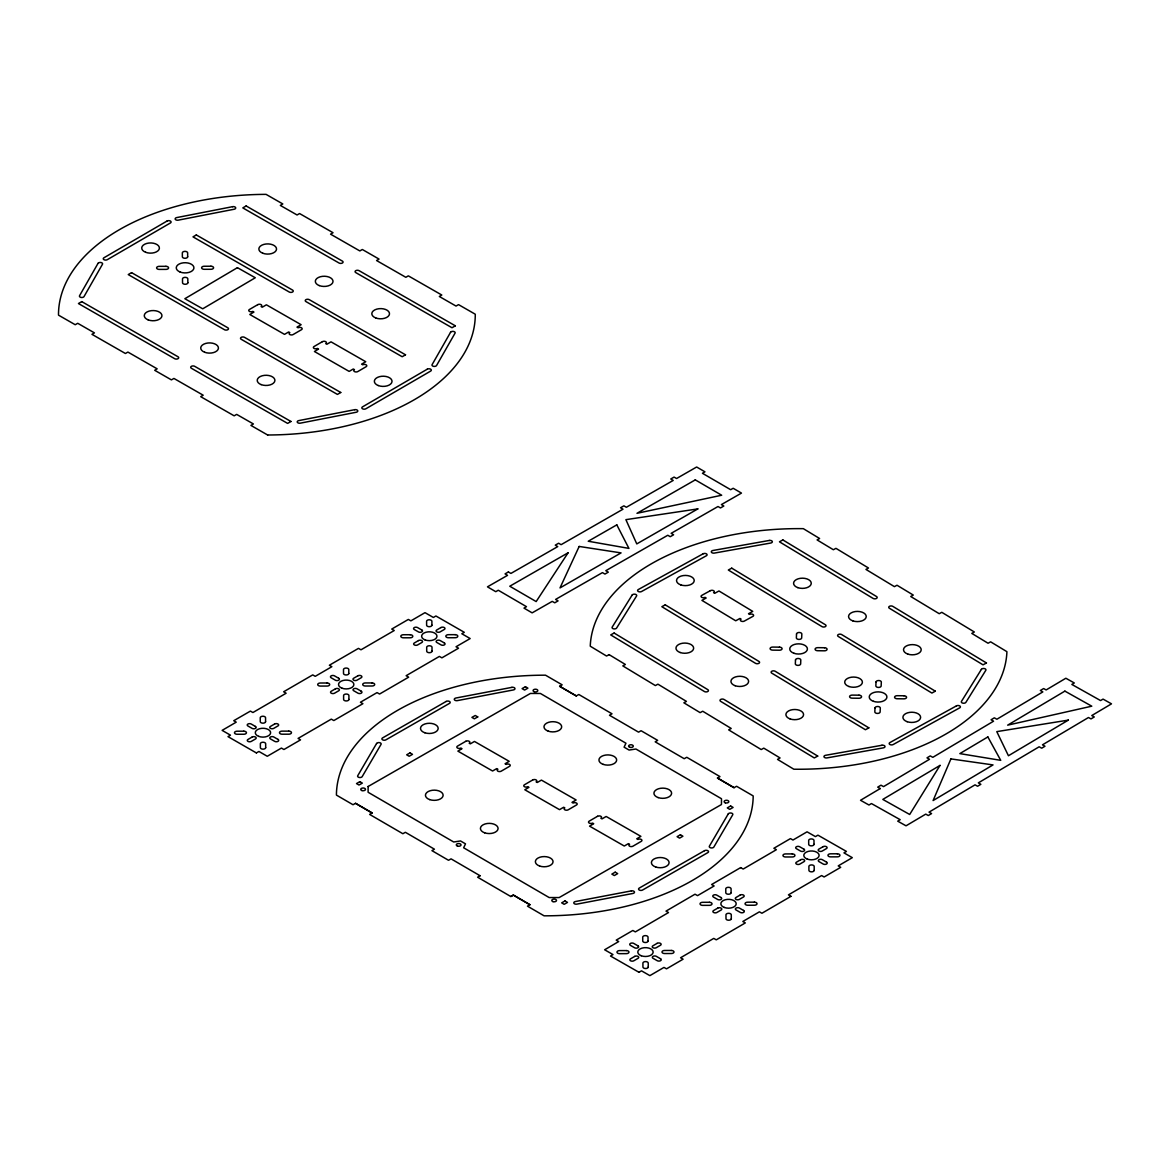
<?xml version="1.0" encoding="UTF-8"?>
<svg xmlns="http://www.w3.org/2000/svg" width="1170" height="1170" viewBox="0 0 1170 1170"><rect width="100%" height="100%" fill="white"/><g stroke="black" fill="none" stroke-linecap="round" stroke-linejoin="round"><path stroke-width="1.5" d="M740.654 867.599L711.623 884.52L714.124 885.968L697.539 895.635L695.024 894.202L665.993 911.123L668.509 912.556L635.339 931.905L632.838 930.472L616.21 940.124L618.711 941.557L604.627 949.777L612.992 954.574L610.506 956.022L638.981 972.299M639.01 972.285L641.496 970.837L649.876 975.634L663.99 967.414L666.505 968.848L683.104 959.181L680.589 957.747L713.759 938.398L716.274 939.846L745.319 922.925L742.818 921.492L759.418 911.825L761.919 913.258L790.964 896.337M256.42 752.91L258.921 751.462L267.272 756.273L281.414 748.069L283.93 749.517L300.558 739.864L298.058 738.431L331.3 719.126L333.816 720.559L362.919 703.682L360.418 702.249L377.062 692.596L379.563 694.044L408.666 677.167L406.122 675.704L439.393 656.414L441.894 657.847L458.538 648.209L456.022 646.761L470.164 638.557L461.814 633.76L464.3 632.312L435.898 615.99L433.368 617.467L425.002 612.656L410.875 620.86L408.359 619.427L391.731 629.065L394.246 630.513L360.989 649.803L358.473 648.37L329.355 665.247L331.87 666.681L315.242 676.333L312.726 674.9L283.637 691.777L286.138 693.225L252.91 712.53L250.409 711.097L233.737 720.72L236.238 722.153L222.124 730.372L230.475 735.169L227.974 736.617L256.391 752.939M480.109 875.76L451.05 858.853L448.534 860.286L431.92 850.634L434.436 849.186L405.361 832.294L402.86 833.727L369.632 814.408L372.133 812.974L355.534 803.307L353.033 804.741L336.419 795.088A208.377 120.305 0 0 1 545.527 675.192L562.17 684.845L559.626 686.293L576.269 695.945L578.799 694.483L612.012 713.802L609.482 715.25L638.557 732.157L641.072 730.723L657.672 740.376L655.171 741.824L684.231 758.716L686.746 757.282L719.974 776.602L717.459 778.035L734.058 787.702L736.573 786.269L753.188 795.922A208.377 120.305 0 0 1 544.079 915.817L527.465 906.15L529.952 904.732L513.337 895.065L510.807 896.527L477.609 877.193L480.095 875.76M510.822 896.512L513.337 895.065L529.952 904.732M665.247 604.832L661.84 606.703L755.498 663.302A2.355 1.36 0 0 0 758.833 663.346A2.355 1.36 0 0 0 758.906 661.416L665.262 604.846M782.862 539.926L779.454 541.812L873.098 598.411A2.355 1.36 0 0 0 876.432 598.455A2.355 1.36 0 0 0 876.52 596.524L782.876 539.94M267.652 435.006L250.921 425.412L253.407 423.964L236.662 414.385L234.175 415.833L200.699 396.659L203.2 395.211L173.921 378.436L171.42 379.884L154.689 370.29L157.175 368.842L127.896 352.068L125.424 353.501L91.947 334.327L94.448 332.88L77.717 323.286L75.231 324.733L58.5 315.139A208.377 120.305 0 0 1 266.073 194.366L282.818 203.96L280.317 205.408L297.078 214.987L299.564 213.54L333.04 232.713L330.554 234.161L359.833 250.936L362.32 249.488L379.051 259.082L376.565 260.53L405.844 277.305L408.33 275.857L441.807 295.03L439.32 296.478L456.037 306.072L458.523 304.624L475.269 314.218A208.377 120.305 0 0 1 267.681 434.991M740.668 867.613L743.184 869.047L776.368 849.712L773.853 848.279L790.452 838.597L792.953 840.045L807.066 831.826L815.431 836.608L817.932 835.161L846.436 851.424L843.95 852.871L852.316 857.668L838.217 865.888L840.718 867.321L824.119 876.988L821.618 875.555L788.419 894.874L790.92 896.322M559.655 686.278L576.284 695.931M717.459 778.035L734.058 787.702M355.534 803.307L372.133 812.974M368.14 786.489L368.097 792.265L453.682 841.99L460.527 840.952L465.499 843.848L463.656 847.782L549.169 897.551L559.172 897.565L721.466 804.521L721.495 798.744L635.91 749.019L629.08 750.058L624.093 747.162L625.95 743.228L540.423 693.474L530.419 693.444L368.14 786.489M795.498 659.968L795.337 663.814A2.647 1.536 0 0 0 797.94 665.379A2.647 1.536 0 0 0 800.646 663.887L800.792 660.041A2.647 1.536 0 0 0 798.203 658.476A2.647 1.536 0 0 0 795.498 659.968M796.521 633.994L796.375 637.84A2.647 1.536 0 0 0 798.964 639.405A2.647 1.536 0 0 0 801.669 637.913L801.83 634.052A2.647 1.536 0 0 0 799.227 632.487A2.647 1.536 0 0 0 796.521 633.994M874.984 707.996L874.838 711.857A2.647 1.536 0 0 0 877.427 713.422A2.647 1.536 0 0 0 880.132 711.916L880.293 708.069A2.647 1.536 0 0 0 877.69 706.504A2.647 1.536 0 0 0 874.984 707.996M876.008 682.022L875.862 685.869A2.647 1.536 0 0 0 878.451 687.433A2.647 1.536 0 0 0 881.156 685.942L881.317 682.095A2.647 1.536 0 0 0 878.728 680.53A2.647 1.536 0 0 0 876.008 682.022M950.918 758.906L933.104 800.558L993.023 764.917L950.918 758.906M579.165 546.448L560.02 587.896L621.065 552.898L579.165 546.448M98.002 263.396L79.56 295.717A2.355 1.36 0 0 0 81.052 297.429A2.355 1.36 0 0 0 84.035 296.566L102.477 264.245A2.355 1.36 0 0 0 100.986 262.533A2.355 1.36 0 0 0 98.002 263.396M450.552 332.309L432.11 364.63A2.355 1.36 0 0 0 433.617 366.356A2.355 1.36 0 0 0 436.585 365.479L455.042 333.157A2.355 1.36 0 0 0 453.536 331.446A2.355 1.36 0 0 0 450.552 332.309M376.579 743.506L357.727 775.754A2.355 1.36 0 0 0 359.205 777.465A2.355 1.36 0 0 0 362.188 776.617L381.04 744.383A2.355 1.36 0 0 0 379.563 742.658A2.355 1.36 0 0 0 376.579 743.506M728.252 813.91L709.4 846.159A2.355 1.36 0 0 0 710.877 847.884A2.355 1.36 0 0 0 713.861 847.021L732.712 814.788A2.355 1.36 0 0 0 731.235 813.062A2.355 1.36 0 0 0 728.252 813.91M940.036 765.385L909.69 814.481L882.809 799.417L940.036 765.385M632.136 595.077L612.202 627.091A2.355 1.36 0 0 0 613.621 628.831A2.355 1.36 0 0 0 616.634 628.012L636.568 595.998A2.355 1.36 0 0 0 635.149 594.243A2.355 1.36 0 0 0 632.136 595.077M981.381 669.386L961.447 701.415A2.355 1.36 0 0 0 962.866 703.155A2.355 1.36 0 0 0 965.894 702.336L985.813 670.308A2.355 1.36 0 0 0 984.394 668.567A2.355 1.36 0 0 0 981.381 669.386M568.079 552.796L536.167 601.57L509.769 586.228L568.079 552.796M880.235 788.565L860.52 800.28L868.974 805.019L871.445 803.556L900.183 819.687L897.712 821.15L906.033 825.815L925.762 814.115L928.293 815.534L931.583 813.574L929.024 812.141L975.049 784.836L977.579 786.255L980.869 784.309L978.325 782.876L1039.179 746.782L1041.695 748.2L1044.986 746.241L1042.47 744.837L1088.495 717.502L1090.996 718.906L1094.272 716.961L1091.771 715.557L1111.5 703.843L1103.047 699.104L1100.575 700.567L1071.837 684.435L1074.309 682.973L1065.855 678.234L1046.141 689.949L1043.64 688.545L1040.349 690.505L1042.85 691.909L996.869 719.243L994.339 717.824L991.063 719.784L993.579 721.188L932.812 757.341L930.267 755.908L926.991 757.868L929.521 759.286L883.54 786.62L880.981 785.187L877.705 787.147L880.235 788.565M987.86 736.939L959.839 753.612L1000.73 760.339L987.86 736.939M1064.89 691.119L1007.662 725.151L1091.771 706.183L1064.89 691.119M1068.371 720.106L1008.438 755.747L996.781 731.63L1068.371 720.106M237.422 267.667L184.845 298.716L202.717 308.807L255.294 277.758L237.422 267.667M167.047 221.042L103.94 257.766A2.355 1.36 0 0 0 103.954 259.681A2.355 1.36 0 0 0 107.289 259.681L170.396 222.973A2.355 1.36 0 0 0 170.381 221.042A2.355 1.36 0 0 0 167.047 221.042M81.754 301.611L78.434 303.542L174.666 358.678A2.355 1.36 0 0 0 178.001 358.678A2.355 1.36 0 0 0 177.986 356.748L81.768 301.626M131.552 272.639L128.232 274.57L224.464 329.706A2.355 1.36 0 0 0 227.799 329.691A2.355 1.36 0 0 0 227.799 327.775L131.581 272.654M246.139 205.949L242.804 207.894L339.051 263.016A2.355 1.36 0 0 0 342.371 263.016A2.355 1.36 0 0 0 342.371 261.086L246.153 205.964M257.751 304.653L249.444 309.48A2.355 1.36 0 0 0 249.459 311.41A2.355 1.36 0 0 0 252.793 311.395L253.948 312.068L249.795 314.481L284.515 334.371L288.668 331.958L289.824 332.616A2.355 1.36 0 0 0 289.838 334.547A2.355 1.36 0 0 0 293.158 334.532L301.465 329.706A2.355 1.36 0 0 0 301.45 327.775A2.355 1.36 0 0 0 298.116 327.79L296.975 327.132L301.129 324.704L266.394 304.814L262.241 307.227L261.1 306.569A2.355 1.36 0 0 0 261.086 304.653A2.355 1.36 0 0 0 257.751 304.653M322.379 341.684L314.072 346.51A2.355 1.36 0 0 0 314.086 348.441A2.355 1.36 0 0 0 317.421 348.426L318.576 349.084L314.423 351.497L349.143 371.402L353.296 368.989L354.452 369.647A2.355 1.36 0 0 0 354.466 371.563A2.355 1.36 0 0 0 357.786 371.563L366.093 366.722A2.355 1.36 0 0 0 366.078 364.806A2.355 1.36 0 0 0 362.744 364.806L361.603 364.148L365.757 361.735L331.022 341.845L326.869 344.258L325.728 343.6A2.355 1.36 0 0 0 325.713 341.669A2.355 1.36 0 0 0 322.379 341.684M290.95 421.478L287.63 423.408L191.397 368.272A2.355 1.36 0 0 1 191.383 366.342A2.355 1.36 0 0 1 194.717 366.342L290.95 421.478M340.762 392.491L337.443 394.422L241.21 339.285A2.355 1.36 0 0 1 241.195 337.37A2.355 1.36 0 0 1 244.53 337.355L340.762 392.491M405.522 354.802L402.188 356.733L305.955 301.597A2.355 1.36 0 0 1 305.94 299.666A2.355 1.36 0 0 1 309.275 299.666L405.522 354.802M455.335 325.816L452.015 327.746L355.782 272.61A2.355 1.36 0 0 1 355.768 270.68A2.355 1.36 0 0 1 359.102 270.68L455.335 325.816M427.284 369.179L362.524 406.867A2.355 1.36 0 0 0 362.524 408.783A2.355 1.36 0 0 0 365.859 408.783L430.633 371.095A2.355 1.36 0 0 0 430.618 369.179A2.355 1.36 0 0 0 427.284 369.179M465.821 741.283L457.514 746.109A2.355 1.36 0 0 0 457.528 748.039A2.355 1.36 0 0 0 460.863 748.039L462.018 748.698L457.865 751.111L492.585 771.001L496.738 768.588L497.893 769.246A2.355 1.36 0 0 0 497.908 771.176A2.355 1.36 0 0 0 501.228 771.162L509.535 766.335A2.355 1.36 0 0 0 509.52 764.405A2.355 1.36 0 0 0 506.186 764.419L505.045 763.761L509.199 761.334L474.464 741.444L470.311 743.857L469.17 743.199A2.355 1.36 0 0 0 469.155 741.283A2.355 1.36 0 0 0 465.821 741.283M532.759 779.937L524.467 784.763A2.355 1.36 0 0 0 524.467 786.693A2.355 1.36 0 0 0 527.802 786.679L528.957 787.337L524.803 789.765L559.523 809.655L563.677 807.241L564.832 807.9A2.355 1.36 0 0 0 564.847 809.816A2.355 1.36 0 0 0 568.181 809.816L576.488 804.989A2.355 1.36 0 0 0 576.474 803.059A2.355 1.36 0 0 0 573.139 803.059L571.984 802.401L576.137 799.987L541.417 780.097L537.264 782.511L536.109 781.852A2.355 1.36 0 0 0 536.094 779.922A2.355 1.36 0 0 0 532.759 779.937M597.519 816.309L589.212 821.135A2.355 1.36 0 0 0 589.227 823.066A2.355 1.36 0 0 0 592.561 823.066L593.716 823.724L589.563 826.137L624.283 846.027L628.436 843.614L629.592 844.272A2.355 1.36 0 0 0 629.606 846.202A2.355 1.36 0 0 0 632.941 846.188L641.233 841.362A2.355 1.36 0 0 0 641.233 839.431A2.355 1.36 0 0 0 637.899 839.446L636.743 838.788L640.897 836.36L606.162 816.47L602.023 818.883L600.868 818.225A2.355 1.36 0 0 0 600.853 816.309A2.355 1.36 0 0 0 597.519 816.309M634.681 956.417L630.528 958.844A2.355 1.36 0 0 0 630.542 960.76A2.355 1.36 0 0 0 633.877 960.76L638.03 958.332A2.355 1.36 0 0 0 638.016 956.417A2.355 1.36 0 0 0 634.681 956.417M657.087 943.371L652.933 945.784A2.355 1.36 0 0 0 652.948 947.715A2.355 1.36 0 0 0 656.282 947.7L660.436 945.287A2.355 1.36 0 0 0 660.421 943.356A2.355 1.36 0 0 0 657.087 943.371M800.646 859.745L796.507 862.158A2.355 1.36 0 0 0 796.521 864.089A2.355 1.36 0 0 0 799.856 864.074L803.995 861.661A2.355 1.36 0 0 0 803.98 859.745A2.355 1.36 0 0 0 800.646 859.745M823.051 846.7L818.898 849.113A2.355 1.36 0 0 0 818.912 851.043A2.355 1.36 0 0 0 822.247 851.029L826.4 848.616A2.355 1.36 0 0 0 826.386 846.685A2.355 1.36 0 0 0 823.051 846.7M717.736 908.125L713.583 910.538A2.355 1.36 0 0 0 713.598 912.468A2.355 1.36 0 0 0 716.932 912.454L721.086 910.041A2.355 1.36 0 0 0 721.071 908.11A2.355 1.36 0 0 0 717.736 908.125M740.142 895.065L735.988 897.492A2.355 1.36 0 0 0 736.003 899.408A2.355 1.36 0 0 0 739.338 899.408L743.491 896.981A2.355 1.36 0 0 0 743.462 895.065A2.355 1.36 0 0 0 740.142 895.065M252.15 737.041L247.996 739.455A2.355 1.36 0 0 0 247.996 741.385A2.355 1.36 0 0 0 251.331 741.37L255.499 738.957A2.355 1.36 0 0 0 255.484 737.041A2.355 1.36 0 0 0 252.15 737.041M274.599 724.025L270.445 726.424A2.355 1.36 0 0 0 270.46 728.354A2.355 1.36 0 0 0 273.78 728.354L277.948 725.941A2.355 1.36 0 0 0 277.933 724.011A2.355 1.36 0 0 0 274.599 724.025M335.395 688.852L331.227 691.265A2.355 1.36 0 0 0 331.242 693.181A2.355 1.36 0 0 0 334.576 693.181L338.73 690.768A2.355 1.36 0 0 0 338.73 688.852A2.355 1.36 0 0 0 335.395 688.852M357.844 675.821L353.676 678.234A2.355 1.36 0 0 0 353.691 680.165A2.355 1.36 0 0 0 357.025 680.165L361.179 677.752A2.355 1.36 0 0 0 361.179 675.821A2.355 1.36 0 0 0 357.844 675.821M418.494 640.575L414.326 642.988A2.355 1.36 0 0 0 414.341 644.919A2.355 1.36 0 0 0 417.675 644.919L421.829 642.505A2.355 1.36 0 0 0 421.829 640.575A2.355 1.36 0 0 0 418.494 640.575M440.944 627.559L436.776 629.972A2.355 1.36 0 0 0 436.79 631.888A2.355 1.36 0 0 0 440.125 631.888L444.278 629.475A2.355 1.36 0 0 0 444.278 627.544A2.355 1.36 0 0 0 440.944 627.559M196.326 234.951L192.992 236.867L289.224 292.003A2.355 1.36 0 0 0 292.558 292.003A2.355 1.36 0 0 0 292.544 290.072L196.326 234.951M508.394 571.969L505.045 573.885L507.546 575.347L487.466 586.843L495.758 591.684L498.274 590.236L526.485 606.674L523.984 608.107L532.145 612.861L552.24 601.365L554.741 602.813L558.075 600.897L555.574 599.435L602.448 572.613L604.948 574.075L608.298 572.159L605.797 570.697L667.792 535.26L670.264 536.694L673.613 534.778L671.141 533.344L718.029 506.508L720.486 507.941L723.835 506.025L721.378 504.592L741.473 493.096L733.166 488.27L730.665 489.703L702.439 473.28L704.954 471.832L696.647 467.005L676.567 478.515L674.11 477.082L670.761 478.998L673.218 480.431L626.359 507.268L623.888 505.835L620.539 507.751L623.01 509.184L561.103 544.679L558.616 543.231L555.267 545.147L557.754 546.595L510.91 573.432L508.394 571.969M616.809 524.862L588.247 541.242L628.919 548.394L616.809 524.862M695.287 479.875L636.977 513.308L721.671 495.232L695.287 479.875M697.832 508.906L636.772 543.904L625.891 519.655L697.832 508.906M446.15 701.459L382.59 737.904A2.355 1.36 0 0 0 382.575 739.82A2.355 1.36 0 0 0 385.91 739.835L449.485 703.389A2.355 1.36 0 0 0 449.485 701.459A2.355 1.36 0 0 0 446.15 701.459M359.833 781.662L356.499 783.578L358.985 785.026L362.334 783.11L359.833 781.662M410.012 752.895L406.663 754.811L409.164 756.259L412.513 754.343L410.012 752.895M525.432 686.702L522.083 688.618L524.584 690.066L527.919 688.15L525.432 686.702M477.74 716.917L474.391 718.833L471.905 717.385L475.269 715.484L477.74 716.917M565.008 900.944L561.673 902.86L564.174 904.322L567.509 902.392L565.008 900.944M615.201 872.176L611.851 874.107L614.338 875.555L617.687 873.624L615.201 872.176M680.428 834.766L677.079 836.682L679.58 838.13L682.914 836.214L680.428 834.766M730.621 805.984L727.272 807.9L729.758 809.347L733.107 807.432L730.621 805.984M704.501 850.692L639.259 888.088A2.355 1.36 0 0 0 639.259 890.019A2.355 1.36 0 0 0 642.593 890.019L707.835 852.623A2.355 1.36 0 0 0 707.835 850.692A2.355 1.36 0 0 0 704.501 850.692M703.111 553.805L638.323 589.534A2.355 1.36 0 0 0 638.25 591.464A2.355 1.36 0 0 0 641.584 591.508L706.358 555.765A2.355 1.36 0 0 0 706.431 553.849A2.355 1.36 0 0 0 703.111 553.805M614.118 633.028L610.711 634.915L704.369 691.499A2.355 1.36 0 0 0 707.704 691.543A2.355 1.36 0 0 0 707.777 689.627L614.133 633.043M710.322 590.674L701.795 595.369A2.355 1.36 0 0 0 701.722 597.3A2.355 1.36 0 0 0 705.057 597.343L706.168 598.016L701.912 600.371L735.711 620.787L739.966 618.447L741.093 619.12A2.355 1.36 0 0 0 741.005 621.036A2.355 1.36 0 0 0 744.339 621.08L752.866 616.385A2.355 1.36 0 0 0 752.939 614.455A2.355 1.36 0 0 0 749.604 614.411L748.493 613.738L752.749 611.384L718.95 590.967L714.694 593.322L713.583 592.649A2.355 1.36 0 0 0 713.656 590.718A2.355 1.36 0 0 0 710.322 590.674M609.102 654.63L606.543 656.034L590.25 646.191A208.377 120.305 0 0 1 803.337 528.664L819.614 538.507L817.069 539.911L833.376 549.739L835.936 548.335L868.506 568.02L865.946 569.424L894.436 586.653L896.995 585.234L913.287 595.077L910.728 596.495L939.232 613.709L941.777 612.305L974.347 631.99L971.787 633.394L988.065 643.251L990.624 641.833L1006.917 651.675A208.377 120.305 0 0 1 793.83 769.216L777.523 759.389L780.083 757.97L763.776 748.142L761.217 749.56L728.647 729.875L731.206 728.457L702.702 711.228L700.143 712.647L683.865 702.804L686.424 701.386L657.92 684.172L655.375 685.576L622.806 665.891L625.365 664.472L609.102 654.63M817.713 756.069L814.305 757.941L720.647 701.342A2.355 1.36 0 0 1 720.735 699.426A2.355 1.36 0 0 1 724.054 699.47L817.713 756.069M868.842 727.857L865.434 729.744L771.776 673.145A2.355 1.36 0 0 1 771.864 671.214A2.355 1.36 0 0 1 775.183 671.258L868.842 727.857M935.313 691.178L931.905 693.049L838.246 636.451A2.355 1.36 0 0 1 838.334 634.535A2.355 1.36 0 0 1 841.669 634.579L935.313 691.178M986.456 662.966L983.049 664.838L889.39 608.254A2.355 1.36 0 0 1 889.463 606.323A2.355 1.36 0 0 1 892.798 606.367L986.456 662.966M956.417 705.89L889.931 742.555A2.355 1.36 0 0 0 889.858 744.486A2.355 1.36 0 0 0 893.193 744.529L959.663 707.865A2.355 1.36 0 0 0 959.751 705.934A2.355 1.36 0 0 0 956.417 705.89M731.733 568.152L728.31 570.024L821.969 626.608A2.355 1.36 0 0 0 825.303 626.652A2.355 1.36 0 0 0 825.376 624.736L731.733 568.152M232.581 206.68L176.758 217.576A2.355 1.36 0 0 0 175.281 219.302A2.355 1.36 0 0 0 178.264 220.15L234.102 209.255A2.355 1.36 0 0 0 235.579 207.529A2.355 1.36 0 0 0 232.581 206.68M354.671 409.69L298.833 420.586A2.355 1.36 0 0 0 297.355 422.311A2.355 1.36 0 0 0 300.339 423.16L356.177 412.264A2.355 1.36 0 0 0 357.654 410.538A2.355 1.36 0 0 0 354.671 409.69M511.875 687.36L455.905 698.022A2.355 1.36 0 0 0 454.413 699.748A2.355 1.36 0 0 0 457.382 700.611L513.352 689.949A2.355 1.36 0 0 0 514.859 688.223A2.355 1.36 0 0 0 511.875 687.36M631.376 890.882L575.406 901.543A2.355 1.36 0 0 0 573.914 903.269A2.355 1.36 0 0 0 576.883 904.132L632.853 893.47A2.355 1.36 0 0 0 634.359 891.745A2.355 1.36 0 0 0 631.376 890.882M769.29 540.452L712.969 550.485A2.355 1.36 0 0 0 711.404 552.181A2.355 1.36 0 0 0 714.358 553.088L770.679 543.041A2.355 1.36 0 0 0 772.229 541.344A2.355 1.36 0 0 0 769.29 540.452M881.961 745.261L825.64 755.293A2.355 1.36 0 0 0 824.075 757.005A2.355 1.36 0 0 0 827.029 757.897L883.35 747.864A2.355 1.36 0 0 0 884.9 746.167A2.355 1.36 0 0 0 881.961 745.261M165.906 266.336L159.237 266.351A2.647 1.536 0 0 0 156.605 267.886A2.647 1.536 0 0 0 159.266 269.407L165.935 269.392A2.647 1.536 0 0 0 168.568 267.857A2.647 1.536 0 0 0 165.906 266.336M210.922 266.233L204.253 266.248A2.647 1.536 0 0 0 201.606 267.784A2.647 1.536 0 0 0 204.267 269.305L210.936 269.29A2.647 1.536 0 0 0 213.583 267.755A2.647 1.536 0 0 0 210.922 266.233M410.129 634.725L403.46 634.74A2.647 1.536 0 0 0 400.813 636.275A2.647 1.536 0 0 0 403.474 637.796L410.143 637.796A2.647 1.536 0 0 0 412.791 636.261A2.647 1.536 0 0 0 410.129 634.725M455.145 634.666L448.476 634.681A2.647 1.536 0 0 0 445.828 636.217A2.647 1.536 0 0 0 448.49 637.738L455.145 637.723A2.647 1.536 0 0 0 457.792 636.188A2.647 1.536 0 0 0 455.145 634.666M327.03 683.002L320.361 683.017A2.647 1.536 0 0 0 317.714 684.538A2.647 1.536 0 0 0 320.375 686.073L327.044 686.059A2.647 1.536 0 0 0 329.691 684.523A2.647 1.536 0 0 0 327.03 683.002M372.045 682.944L365.376 682.944A2.647 1.536 0 0 0 362.729 684.479A2.647 1.536 0 0 0 365.391 686.015L372.045 686A2.647 1.536 0 0 0 374.692 684.465A2.647 1.536 0 0 0 372.045 682.944M243.799 731.191L237.13 731.206A2.647 1.536 0 0 0 234.483 732.742A2.647 1.536 0 0 0 237.13 734.263L243.799 734.248A2.647 1.536 0 0 0 246.446 732.727A2.647 1.536 0 0 0 243.799 731.191M288.8 731.133L282.131 731.133A2.647 1.536 0 0 0 279.484 732.669A2.647 1.536 0 0 0 282.145 734.204L288.814 734.19A2.647 1.536 0 0 0 291.462 732.654A2.647 1.536 0 0 0 288.8 731.133M792.265 853.91L785.596 853.924A2.647 1.536 0 0 0 782.964 855.46A2.647 1.536 0 0 0 785.626 856.981L792.295 856.966A2.647 1.536 0 0 0 794.927 855.431A2.647 1.536 0 0 0 792.265 853.91M837.281 853.793L830.612 853.807A2.647 1.536 0 0 0 827.965 855.343A2.647 1.536 0 0 0 830.641 856.864L837.296 856.849A2.647 1.536 0 0 0 839.943 855.314A2.647 1.536 0 0 0 837.281 853.793M709.356 902.289L702.687 902.304A2.647 1.536 0 0 0 700.04 903.84A2.647 1.536 0 0 0 702.702 905.361L709.371 905.346A2.647 1.536 0 0 0 712.018 903.81A2.647 1.536 0 0 0 709.356 902.289M754.357 902.158L747.688 902.187A2.647 1.536 0 0 0 745.056 903.723A2.647 1.536 0 0 0 747.718 905.244L754.387 905.229A2.647 1.536 0 0 0 757.019 903.693A2.647 1.536 0 0 0 754.357 902.158M626.301 950.581L619.632 950.596A2.647 1.536 0 0 0 616.985 952.131A2.647 1.536 0 0 0 619.647 953.667L626.316 953.638A2.647 1.536 0 0 0 628.963 952.102A2.647 1.536 0 0 0 626.301 950.581M671.302 950.464L664.633 950.479A2.647 1.536 0 0 0 662.001 952.014A2.647 1.536 0 0 0 664.662 953.535L671.331 953.521A2.647 1.536 0 0 0 673.978 951.985A2.647 1.536 0 0 0 671.302 950.464M779.483 647.156L772.814 647.068A2.647 1.536 0 0 0 770.094 648.56A2.647 1.536 0 0 0 772.697 650.125L779.352 650.213A2.647 1.536 0 0 0 782.072 648.721A2.647 1.536 0 0 0 779.483 647.156M824.47 647.741L817.815 647.653A2.647 1.536 0 0 0 815.095 649.16A2.647 1.536 0 0 0 817.684 650.725L824.353 650.812A2.647 1.536 0 0 0 827.073 649.306A2.647 1.536 0 0 0 824.47 647.741M858.97 695.185L852.301 695.097A2.647 1.536 0 0 0 849.595 696.603A2.647 1.536 0 0 0 852.184 698.168L858.853 698.256A2.647 1.536 0 0 0 861.559 696.75A2.647 1.536 0 0 0 858.97 695.185M903.971 695.784L897.302 695.697A2.647 1.536 0 0 0 894.582 697.188A2.647 1.536 0 0 0 897.185 698.753L903.84 698.841A2.647 1.536 0 0 0 906.56 697.349A2.647 1.536 0 0 0 903.971 695.784M803.892 849.157L799.71 846.758A2.355 1.36 0 0 0 796.375 846.758A2.355 1.36 0 0 0 796.39 848.689L800.587 851.087A2.355 1.36 0 0 0 803.922 851.073A2.355 1.36 0 0 0 803.892 849.157M826.503 862.085L822.32 859.687A2.355 1.36 0 0 0 818.985 859.701A2.355 1.36 0 0 0 819 861.617L823.183 864.016A2.355 1.36 0 0 0 826.517 864.016A2.355 1.36 0 0 0 826.503 862.085M720.983 897.522L716.8 895.138A2.355 1.36 0 0 0 713.466 895.138A2.355 1.36 0 0 0 713.481 897.068L717.663 899.467A2.355 1.36 0 0 0 720.998 899.452A2.355 1.36 0 0 0 720.983 897.522M743.593 910.465L739.411 908.066A2.355 1.36 0 0 0 736.076 908.081A2.355 1.36 0 0 0 736.091 909.997L740.274 912.395A2.355 1.36 0 0 0 743.608 912.381A2.355 1.36 0 0 0 743.593 910.465M637.928 945.828L633.745 943.429A2.355 1.36 0 0 0 630.411 943.444A2.355 1.36 0 0 0 630.425 945.36L634.608 947.758A2.355 1.36 0 0 0 637.942 947.744A2.355 1.36 0 0 0 637.928 945.828M660.538 958.756L656.355 956.358A2.355 1.36 0 0 0 653.021 956.373A2.355 1.36 0 0 0 653.035 958.303L657.218 960.687A2.355 1.36 0 0 0 660.553 960.687A2.355 1.36 0 0 0 660.538 958.756M421.785 629.986L417.602 627.588A2.355 1.36 0 0 0 414.268 627.588A2.355 1.36 0 0 0 414.268 629.518L418.45 631.917A2.355 1.36 0 0 0 421.785 631.917A2.355 1.36 0 0 0 421.785 629.986M444.337 642.944L440.154 640.546A2.355 1.36 0 0 0 436.82 640.56A2.355 1.36 0 0 0 436.834 642.476L441.017 644.875A2.355 1.36 0 0 0 444.351 644.875A2.355 1.36 0 0 0 444.337 642.944M338.686 678.264L334.503 675.865A2.355 1.36 0 0 0 331.168 675.865A2.355 1.36 0 0 0 331.168 677.796L335.351 680.194A2.355 1.36 0 0 0 338.686 680.179A2.355 1.36 0 0 0 338.686 678.264M361.237 691.221L357.055 688.823A2.355 1.36 0 0 0 353.72 688.823A2.355 1.36 0 0 0 353.735 690.753L357.918 693.152A2.355 1.36 0 0 0 361.252 693.152A2.355 1.36 0 0 0 361.237 691.221M255.44 726.453L251.257 724.054A2.355 1.36 0 0 0 247.923 724.054A2.355 1.36 0 0 0 247.938 725.985L252.12 728.384A2.355 1.36 0 0 0 255.455 728.384A2.355 1.36 0 0 0 255.44 726.453M278.007 739.411L273.824 737.012A2.355 1.36 0 0 0 270.489 737.012A2.355 1.36 0 0 0 270.504 738.943L274.672 741.341A2.355 1.36 0 0 0 278.007 741.341A2.355 1.36 0 0 0 278.007 739.411M814.013 844.316L813.984 840.469A2.647 1.536 0 0 0 811.322 838.934A2.647 1.536 0 0 0 808.675 840.469L808.704 844.331A2.647 1.536 0 0 0 811.38 845.851A2.647 1.536 0 0 0 814.013 844.316M814.218 870.304L814.188 866.443A2.647 1.536 0 0 0 811.527 864.922A2.647 1.536 0 0 0 808.894 866.458L808.923 870.319A2.647 1.536 0 0 0 811.585 871.84A2.647 1.536 0 0 0 814.218 870.304M731.104 892.695L731.074 888.834A2.647 1.536 0 0 0 728.398 887.313A2.647 1.536 0 0 0 725.766 888.849L725.795 892.71A2.647 1.536 0 0 0 728.457 894.231A2.647 1.536 0 0 0 731.104 892.695M731.308 918.669L731.279 914.823A2.647 1.536 0 0 0 728.617 913.302A2.647 1.536 0 0 0 725.97 914.838L726 918.684A2.647 1.536 0 0 0 728.661 920.22A2.647 1.536 0 0 0 731.308 918.669M648.048 940.987L648.019 937.141A2.647 1.536 0 0 0 645.343 935.62A2.647 1.536 0 0 0 642.71 937.155L642.74 941.002A2.647 1.536 0 0 0 645.401 942.523A2.647 1.536 0 0 0 648.048 940.987M648.253 966.976L648.224 963.129A2.647 1.536 0 0 0 645.562 961.594A2.647 1.536 0 0 0 642.915 963.144L642.944 966.99A2.647 1.536 0 0 0 645.606 968.511A2.647 1.536 0 0 0 648.253 966.976M187.668 256.742L187.639 252.895A2.647 1.536 0 0 0 184.977 251.374A2.647 1.536 0 0 0 182.345 252.91L182.359 256.756A2.647 1.536 0 0 0 185.021 258.277A2.647 1.536 0 0 0 187.668 256.742M187.843 282.73L187.814 278.884A2.647 1.536 0 0 0 185.152 277.363A2.647 1.536 0 0 0 182.505 278.899L182.535 282.745A2.647 1.536 0 0 0 185.196 284.266A2.647 1.536 0 0 0 187.843 282.73M431.905 625.16L431.891 621.314A2.647 1.536 0 0 0 429.244 619.778A2.647 1.536 0 0 0 426.597 621.314L426.611 625.175A2.647 1.536 0 0 0 429.273 626.696A2.647 1.536 0 0 0 431.905 625.16M432.022 651.149L432.008 647.303A2.647 1.536 0 0 0 429.346 645.767A2.647 1.536 0 0 0 426.699 647.303L426.714 651.149A2.647 1.536 0 0 0 429.375 652.684A2.647 1.536 0 0 0 432.022 651.149M348.806 673.437L348.792 669.576A2.647 1.536 0 0 0 346.144 668.055A2.647 1.536 0 0 0 343.497 669.591L343.512 673.437A2.647 1.536 0 0 0 346.174 674.973A2.647 1.536 0 0 0 348.806 673.437M348.923 699.426L348.909 695.565A2.647 1.536 0 0 0 346.247 694.044A2.647 1.536 0 0 0 343.6 695.58L343.614 699.426A2.647 1.536 0 0 0 346.276 700.947A2.647 1.536 0 0 0 348.923 699.426M265.575 721.627L265.561 717.78A2.647 1.536 0 0 0 262.899 716.245A2.647 1.536 0 0 0 260.252 717.78L260.267 721.627A2.647 1.536 0 0 0 262.928 723.162A2.647 1.536 0 0 0 265.575 721.627M265.678 747.615L265.663 743.769A2.647 1.536 0 0 0 263.016 742.233A2.647 1.536 0 0 0 260.369 743.769L260.383 747.615A2.647 1.536 0 0 0 263.045 749.151A2.647 1.536 0 0 0 265.678 747.615M180.165 272.054A8.848 5.104 0 0 0 193.913 268.164A8.848 5.104 0 0 0 181.204 263.235A8.848 5.104 0 0 0 180.165 272.054M378.261 385.544A8.848 5.104 0 0 0 392.009 381.654A8.848 5.104 0 0 0 379.299 376.725A8.848 5.104 0 0 0 378.261 385.544M145.636 252.281A8.848 5.104 0 0 0 159.383 248.391A8.848 5.104 0 0 0 146.674 243.462A8.848 5.104 0 0 0 145.636 252.281M261.144 384.608A8.848 5.104 0 0 0 274.892 380.718A8.848 5.104 0 0 0 262.168 375.789A8.848 5.104 0 0 0 261.144 384.608M204.662 352.258A8.848 5.104 0 0 0 218.41 348.353A8.848 5.104 0 0 0 205.701 343.424A8.848 5.104 0 0 0 204.662 352.258M148.18 319.893A8.848 5.104 0 0 0 161.928 316.002A8.848 5.104 0 0 0 149.219 311.074A8.848 5.104 0 0 0 148.18 319.893M375.731 317.947A8.848 5.104 0 0 0 389.478 314.043A8.848 5.104 0 0 0 376.755 309.129A8.848 5.104 0 0 0 375.731 317.947M319.249 285.582A8.848 5.104 0 0 0 332.997 281.692A8.848 5.104 0 0 0 320.273 276.764A8.848 5.104 0 0 0 319.249 285.582M262.767 253.232A8.848 5.104 0 0 0 276.515 249.327A8.848 5.104 0 0 0 263.806 244.413A8.848 5.104 0 0 0 262.767 253.232M641.218 955.744A7.663 4.417 0 0 0 653.123 952.351A7.663 4.417 0 0 0 642.096 948.095A7.663 4.417 0 0 0 641.218 955.744M724.274 907.437A7.663 4.417 0 0 0 736.179 904.059A7.663 4.417 0 0 0 725.151 899.788A7.663 4.417 0 0 0 724.274 907.437M807.183 859.058A7.663 4.417 0 0 0 819.102 855.679A7.663 4.417 0 0 0 808.075 851.424A7.663 4.417 0 0 0 807.183 859.058M258.687 736.369A7.663 4.417 0 0 0 270.606 733.005A7.663 4.417 0 0 0 259.608 728.72A7.663 4.417 0 0 0 258.687 736.369M341.933 688.179A7.663 4.417 0 0 0 353.852 684.816A7.663 4.417 0 0 0 342.839 680.53A7.663 4.417 0 0 0 341.933 688.179M425.032 639.902A7.663 4.417 0 0 0 436.951 636.538A7.663 4.417 0 0 0 425.938 632.253A7.663 4.417 0 0 0 425.032 639.902M793.991 653.299A8.848 5.104 0 0 0 807.417 649.058A8.848 5.104 0 0 0 794.342 644.465A8.848 5.104 0 0 0 793.991 653.299M848.952 686.512A8.848 5.104 0 0 0 862.392 682.271A8.848 5.104 0 0 0 849.303 677.679A8.848 5.104 0 0 0 848.952 686.512M873.478 701.327A8.848 5.104 0 0 0 886.918 697.086A8.848 5.104 0 0 0 873.829 692.494A8.848 5.104 0 0 0 873.478 701.327M797.838 587.647A8.848 5.104 0 0 0 811.263 583.391A8.848 5.104 0 0 0 798.189 578.799A8.848 5.104 0 0 0 797.838 587.647M907.759 654.074A8.848 5.104 0 0 0 921.199 649.833A8.848 5.104 0 0 0 908.11 645.24A8.848 5.104 0 0 0 907.759 654.074M680.209 652.524A8.848 5.104 0 0 0 693.649 648.282A8.848 5.104 0 0 0 680.56 643.69A8.848 5.104 0 0 0 680.209 652.524M735.184 685.737A8.848 5.104 0 0 0 748.61 681.496A8.848 5.104 0 0 0 735.535 676.903A8.848 5.104 0 0 0 735.184 685.737M790.145 718.95A8.848 5.104 0 0 0 803.571 714.709A8.848 5.104 0 0 0 790.496 710.117A8.848 5.104 0 0 0 790.145 718.95M680.794 584.898A8.848 5.104 0 0 0 694.219 580.642A8.848 5.104 0 0 0 681.145 576.049A8.848 5.104 0 0 0 680.794 584.898M907.174 721.7A8.848 5.104 0 0 0 920.615 717.459A8.848 5.104 0 0 0 907.525 712.852A8.848 5.104 0 0 0 907.174 721.7M852.798 620.86A8.848 5.104 0 0 0 866.239 616.619A8.848 5.104 0 0 0 853.149 612.027A8.848 5.104 0 0 0 852.798 620.86M539.619 866.034A8.848 5.104 0 0 0 553.044 861.793A8.848 5.104 0 0 0 539.97 857.2A8.848 5.104 0 0 0 539.619 866.034M484.658 832.821A8.848 5.104 0 0 0 498.084 828.579A8.848 5.104 0 0 0 485.009 823.987A8.848 5.104 0 0 0 484.658 832.821M429.683 799.607A8.848 5.104 0 0 0 443.123 795.366A8.848 5.104 0 0 0 430.034 790.774A8.848 5.104 0 0 0 429.683 799.607M658.169 797.589A8.848 5.104 0 0 0 671.609 793.348A8.848 5.104 0 0 0 658.52 788.755A8.848 5.104 0 0 0 658.169 797.589M603.208 764.376A8.848 5.104 0 0 0 616.648 760.134A8.848 5.104 0 0 0 603.559 755.528A8.848 5.104 0 0 0 603.208 764.376M548.247 731.162A8.848 5.104 0 0 0 561.673 726.906A8.848 5.104 0 0 0 548.598 722.314A8.848 5.104 0 0 0 548.247 731.162M457.485 846.071A2.355 1.36 0 0 0 461.024 844.901A2.355 1.36 0 0 0 457.499 843.702A2.355 1.36 0 0 0 457.485 846.071M629.752 747.294A2.355 1.36 0 0 0 633.292 746.124A2.355 1.36 0 0 0 629.767 744.939A2.355 1.36 0 0 0 629.752 747.294M424.885 732.786A8.848 5.104 0 0 0 438.18 728.398A8.848 5.104 0 0 0 424.944 723.952A8.848 5.104 0 0 0 424.885 732.786M655.814 867.043A8.848 5.104 0 0 0 669.094 862.641A8.848 5.104 0 0 0 655.858 858.195A8.848 5.104 0 0 0 655.814 867.043M534.251 691.748A2.355 1.36 0 0 0 537.805 690.578A2.355 1.36 0 0 0 534.266 689.393A2.355 1.36 0 0 0 534.251 691.748M361.925 790.554A2.355 1.36 0 0 0 365.479 789.384A2.355 1.36 0 0 0 361.939 788.185A2.355 1.36 0 0 0 361.925 790.554M725.298 802.81A2.355 1.36 0 0 0 728.837 801.64A2.355 1.36 0 0 0 725.312 800.456A2.355 1.36 0 0 0 725.298 802.81M552.971 901.617A2.355 1.36 0 0 0 556.51 900.447A2.355 1.36 0 0 0 552.986 899.262A2.355 1.36 0 0 0 552.971 901.617"/></g></svg>
